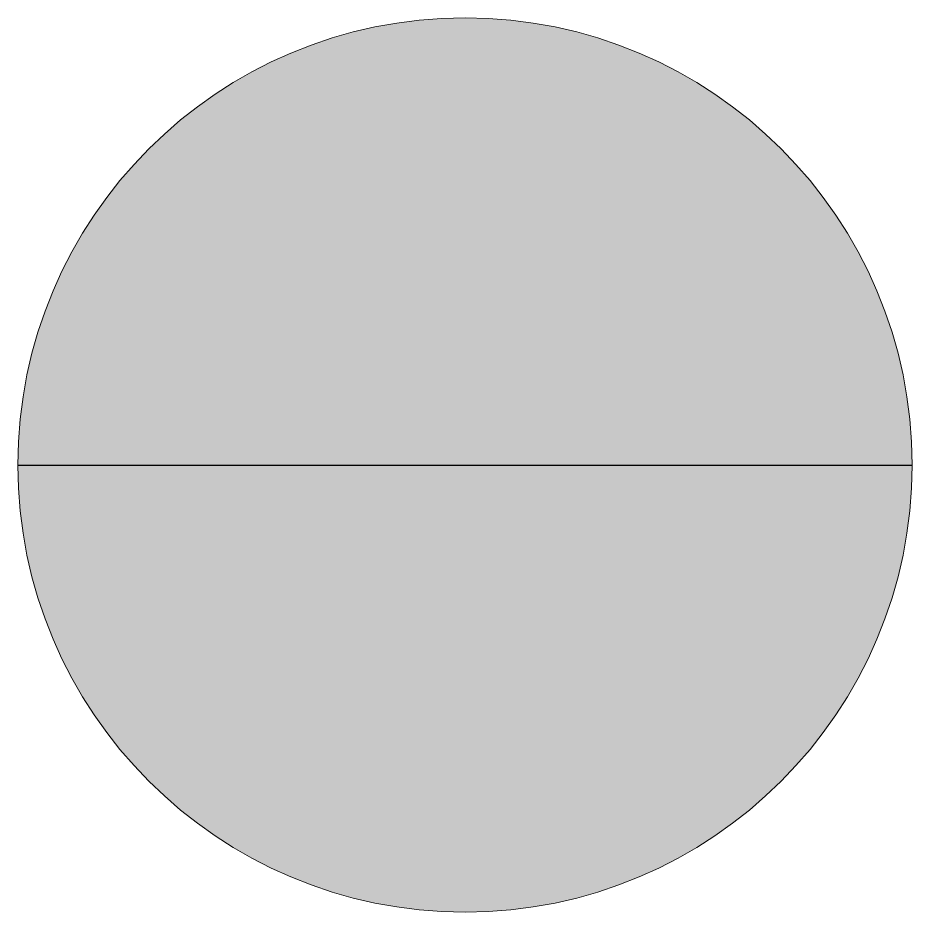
# Model space of a CAD drawing. Extents: x -24 to 1655, y -25 to 61.
# Drawn here: x 99.5 to 100.5, y 49.5 to 50.5 of the extents above; entities that cross this region are included whole.
import ezdxf
from ezdxf.enums import TextEntityAlignment as Align

# ---------------------------------------------------------------- set-up
doc = ezdxf.new("R2010")
doc.units = 0
doc.header["$MEASUREMENT"] = 0
doc.layers.add('01 - Bestaande kabel', color=125, linetype='Continuous', lineweight=0)
doc.layers.add('Knooppunt LS AM', color=7, linetype='Continuous', lineweight=0)
doc.layers.add('01 - Station', color=7, linetype='Continuous')
doc.layers.add('PREVIEW_DESTINATION', color=7, linetype='Continuous')

# ---------------------------------------------------------------- blocks, each defined once
blk = doc.blocks.new('TB_MOF bestaand-nieuw__40955691265E_0B312397_ANL1_TEXT1_H045')
h = blk.add_hatch(color=0)
h.dxf.hatch_style = 1
h.paths.add_polyline_path([(0, 0.5), (0, -0.5, 0.41421), (0.5, 0, 0.41421)])
at = {"layer": '01 - Bestaande kabel'}
h = blk.add_hatch(color=256, dxfattribs=at)
h.dxf.hatch_style = 1
h.paths.add_polyline_path([(-0.5, 0, 0.41421), (0, -0.5), (0, 0.5, 0.41421)])
blk.add_lwpolyline([(0, 0.5), (0, -0.5)], dxfattribs=at)
at = {"layer": '01 - Station'}
blk.add_lwpolyline([(0, 0.5), (0, -0.5)], dxfattribs=at)
at = {"layer": 'Knooppunt LS AM'}
blk.add_circle((0, 0), 0.5, dxfattribs=at)
at = {"lineweight": 30, "flags": 104}
blk.add_attdef('MOF_TEKST', text='', height=0.45, dxfattribs=at).set_placement((1.1767, 0.9333), align=Align.TOP_LEFT)

msp = doc.modelspace()

# ---------------------------------------------------------------- block references
at = {"layer": 'PREVIEW_DESTINATION', "rotation": 90.00000000000001}
msp.add_blockref('TB_MOF bestaand-nieuw__40955691265E_0B312397_ANL1_TEXT1_H045', (100, 50, 2), dxfattribs=at)

doc.saveas('drawing.dxf')
